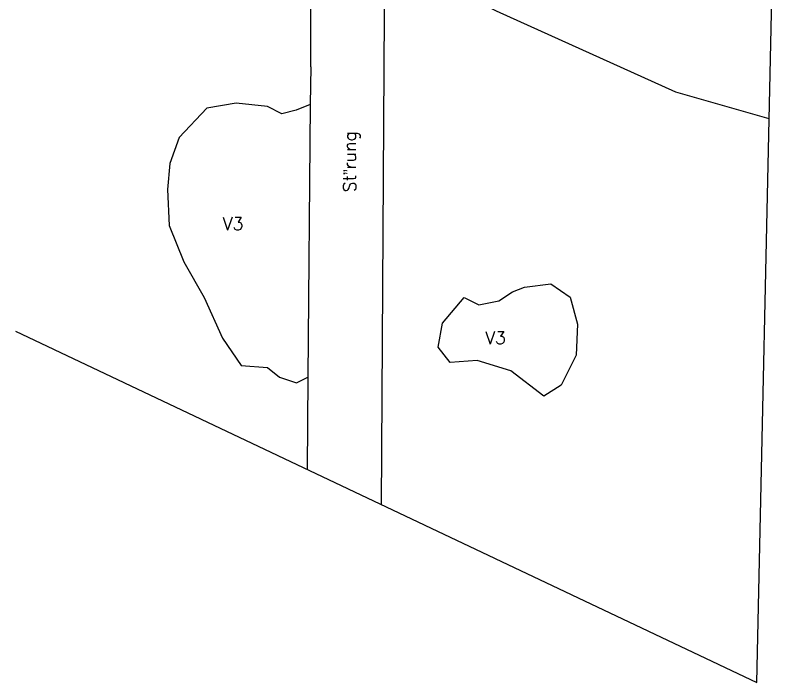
# Model space of a CAD drawing. Header units: metres. Extents: x -12.33 to -9.56, y -16.5 to -11.84.
# Drawn here: x -11.708 to -9.589, y -16.498 to -14.664 of the extents above; entities that cross this region are included whole.
import ezdxf

# ---------------------------------------------------------------- set-up
doc = ezdxf.new("R2010")
doc.units = ezdxf.units.M
doc.header["$LTSCALE"] = 25
doc.header["$MEASUREMENT"] = 0
doc.linetypes.add('STRICHPUNKTX2', pattern=[2, 1, -0.5, 0, -0.5])
for name, color, linetype in [('BEFUND', 1, 'CONTINUOUS'), ('BEFUNDSCHRAFF', 1, 'CONTINUOUS'), ('GRABUNGSGRENZE', 3, 'STRICHPUNKTX2')]:
    doc.layers.add(name, color=color, linetype=linetype)
doc.styles.get("Standard").update_dxf_attribs({"font": 'txt.shx'})

msp = doc.modelspace()

# ---------------------------------------------------------------- linework, layer by layer
at = {"layer": 'BEFUND'}
for points in [[(-10.7005, -16.0093), (-10.6863, -13.61)], [(-10.8957, -14.8052), (-10.8957, -14.8052), (-10.895, -13.8732)], [(-9.6348, -14.9481), (-9.8916, -14.8743), (-10.3846, -14.6519), (-10.6105, -14.5392), (-10.6917, -14.5105)], [(-10.8957, -14.8052), (-10.8973, -14.9089), (-10.9035, -15.658), (-10.9055, -15.9122)], [(-10.8973, -14.9089), (-10.9355, -14.9241), (-10.9751, -14.9343), (-11.0148, -14.9144), (-11.1007, -14.9052), (-11.1816, -14.9188), (-11.2579, -14.9996), (-11.2834, -15.0703), (-11.2896, -15.142), (-11.2851, -15.2412), (-11.245, -15.3409), (-11.1886, -15.4391), (-11.1379, -15.551), (-11.0866, -15.6258), (-11.0143, -15.6314), (-10.9818, -15.6584), (-10.935, -15.6737), (-10.9035, -15.658)], [(-10.4736, -15.4391), (-10.4329, -15.459), (-10.3785, -15.4484), (-10.3409, -15.4235), (-10.3073, -15.4108), (-10.2351, -15.4017), (-10.1817, -15.4379), (-10.1614, -15.5121), (-10.1656, -15.5976), (-10.2068, -15.6804), (-10.2546, -15.7104), (-10.3451, -15.6411), (-10.4376, -15.6126), (-10.5119, -15.6176), (-10.5454, -15.5759), (-10.5332, -15.5098), (-10.4736, -15.4391)]]:
    msp.add_lwpolyline(points, dxfattribs=at)
at = {"layer": 'GRABUNGSGRENZE', "flags": 128}
msp.add_lwpolyline([(-11.7079, -15.5322), (-9.6684, -16.4981), (-9.5894, -12.8573)], dxfattribs=at)

# ---------------------------------------------------------------- texts
at = {"layer": 'BEFUNDSCHRAFF'}
msp.add_text('St”rung', height=0.035, rotation=90, dxfattribs=at).set_placement((-10.7711, -15.1499))
for p in [(-11.1376, -15.2537), (-10.4158, -15.5673)]:
    msp.add_text('V3', height=0.035, dxfattribs=at).set_placement(p)

doc.saveas('drawing.dxf')
